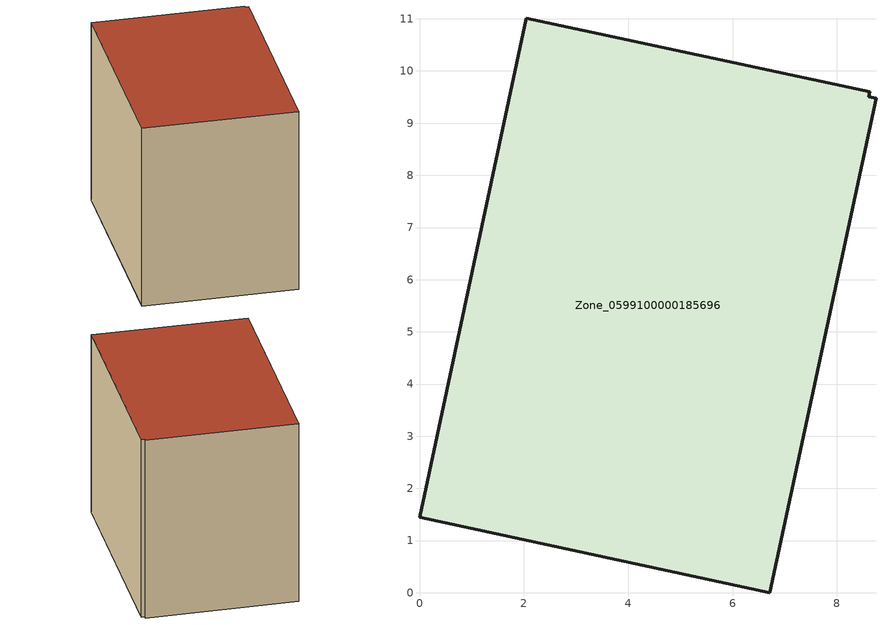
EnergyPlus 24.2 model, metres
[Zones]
Zone_0599100000185696
 floor ground (C_G): 0,1.45 2.05,11.01 8.63,9.6 8.61,9.51 8.75,9.47 6.71,0 z0
 wall outside (C_F): 2.05,11.01 0,1.45 6.71,0 8.75,9.47 8.61,9.51 8.63,9.6 2.05,11.01 z0:8.61
 roof outside (C_R): 6.71,0 8.75,9.47 8.61,9.51 8.63,9.6 2.05,11.01 0,1.45 z8.61
[BUILDING]
Pand.0599100000185696: North Axis=0; Terrain=City; Loads Convergence Tolerance Value=0.04; Temperature Convergence Tolerance Value=0.4; Solar Distribution=FullExterior; Maximum Number of Warmup Days=25; Minimum Number of Warmup Days=1
[Site:Location]
Rotterdam.The.Hague.AP_ZH_NLD Design_Conditions: Latitude=51.96; Longitude=4.45; Time Zone=1; Elevation=-4.5
[SITE:GROUNDTEMPERATURE:BUILDINGSURFACE]
18, 18, 18, 18, 18, 18, 18, 18, 18, 18, 18, 18
[MATERIAL] Thermal Absorptance=0.9; Solar Absorptance=0.7; Visible Absorptance=0.7
Name | Roughness | Thickness | Conductivity | Density | Specific Heat
G.TC.1975-1991 | MediumSmooth | 0.15 | 0.288461 | 540 | 1210
F.TC.1975-1991 | Rough | 0.3 | 0.230769 | 1920 | 840
R.TC.1975-1991 | MediumRough | 0.2 | 0.153846 | 1500 | 1000
[CONSTRUCTION]
C_G: G.TC.1975-1991
C_F: F.TC.1975-1991
C_R: R.TC.1975-1991
[ZONE]
Zone_0599100000185696: Type=1; Multiplier=1; Ceiling Height=Autocalculate; Volume=Autocalculate; Floor Area=autocalculate; Part of Total Floor Area=Yes
[ZONEINFILTRATION:DESIGNFLOWRATE]
Infil_Zone_0599100000185696: Zone or ZoneList or Space or SpaceList=Zone_0599100000185696; Schedule=AlwaysOn; Design Flow Rate Calculation Method=Flow/Area; Flow Rate per Floor Area=0.003; Constant Term Coefficient=1; Temperature Term Coefficient=0; Velocity Term Coefficient=0; Velocity Squared Term Coefficient=0
[HVACTEMPLATE:ZONE:IDEALLOADSAIRSYSTEM]
Zone_0599100000185696: Maximum Heating Supply Air Temperature=50; Minimum Cooling Supply Air Temperature=13; Maximum Heating Supply Air Humidity Ratio=0.0156; Minimum Cooling Supply Air Humidity Ratio=0.0077; Heating Limit=NoLimit; Cooling Limit=NoLimit; Dehumidification Control Type=ConstantSensibleHeatRatio; Cooling Sensible Heat Ratio=0.7; Dehumidification Setpoint=60; Humidification Control Type=None; Humidification Setpoint=30; Outdoor Air Method=None; Outdoor Air Flow Rate per Person=0.00944; Outdoor Air Flow Rate per Zone Floor Area=0; Outdoor Air Flow Rate per Zone=0; Demand Controlled Ventilation Type=None; Outdoor Air Economizer Type=NoEconomizer; Heat Recovery Type=None; Sensible Heat Recovery Effectiveness=0.7; Latent Heat Recovery Effectiveness=0.65
[ZONECONTROL:THERMOSTAT]
ThermostatControl_Zone_0599100000185696: Zone or ZoneList=Zone_0599100000185696; Control Type Schedule=DualSetpointControlType; Control 1=Thermostat_Zone_0599100000185696; Temperature Difference Between Cutout And Setpoint=0
[THERMOSTATSETPOINT:DUALSETPOINT]
Thermostat_Zone_0599100000185696: Heating Setpoint Temperature Schedule=HeatingSetpoint_Zone_0599100000185696; Cooling Setpoint Temperature Schedule=CoolingSetpoint_Zone_0599100000185696
[SCHEDULE:COMPACT]
HeatingSetpoint_Zone_0599100000185696: Through: 12/31, For: AllDays, Until: 24:00, 21
CoolingSetpoint_Zone_0599100000185696: Through: 12/31, For: AllDays, Until: 24:00, 24
DualSetpointControlType: Through: 12/31, For: AllDays, Until: 24:00, 4
AlwaysOn: Through: 12/31, For: AllDays, Until: 24:00, 1
